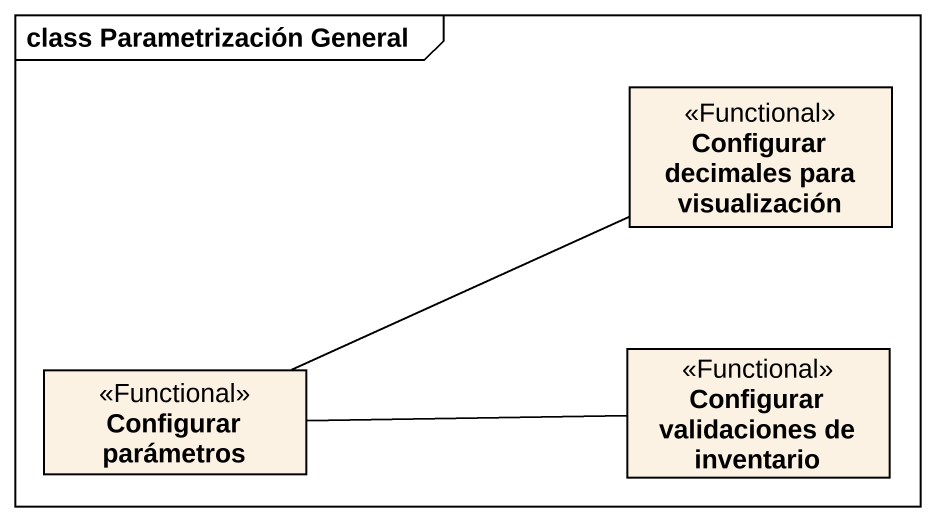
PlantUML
@startuml
mainframe class Parametrización General
hide circle
hide empty members
class "Configurar decimales para visualización" as Configurar_decimales_para <<Functional>>
class "Configurar parámetros" as Configurar_parámetros <<Functional>>
class "Configurar validaciones de inventario" as Configurar_validaciones_de <<Functional>>
Configurar_parámetros -right- Configurar_decimales_para
Configurar_parámetros -right- Configurar_validaciones_de
@enduml
